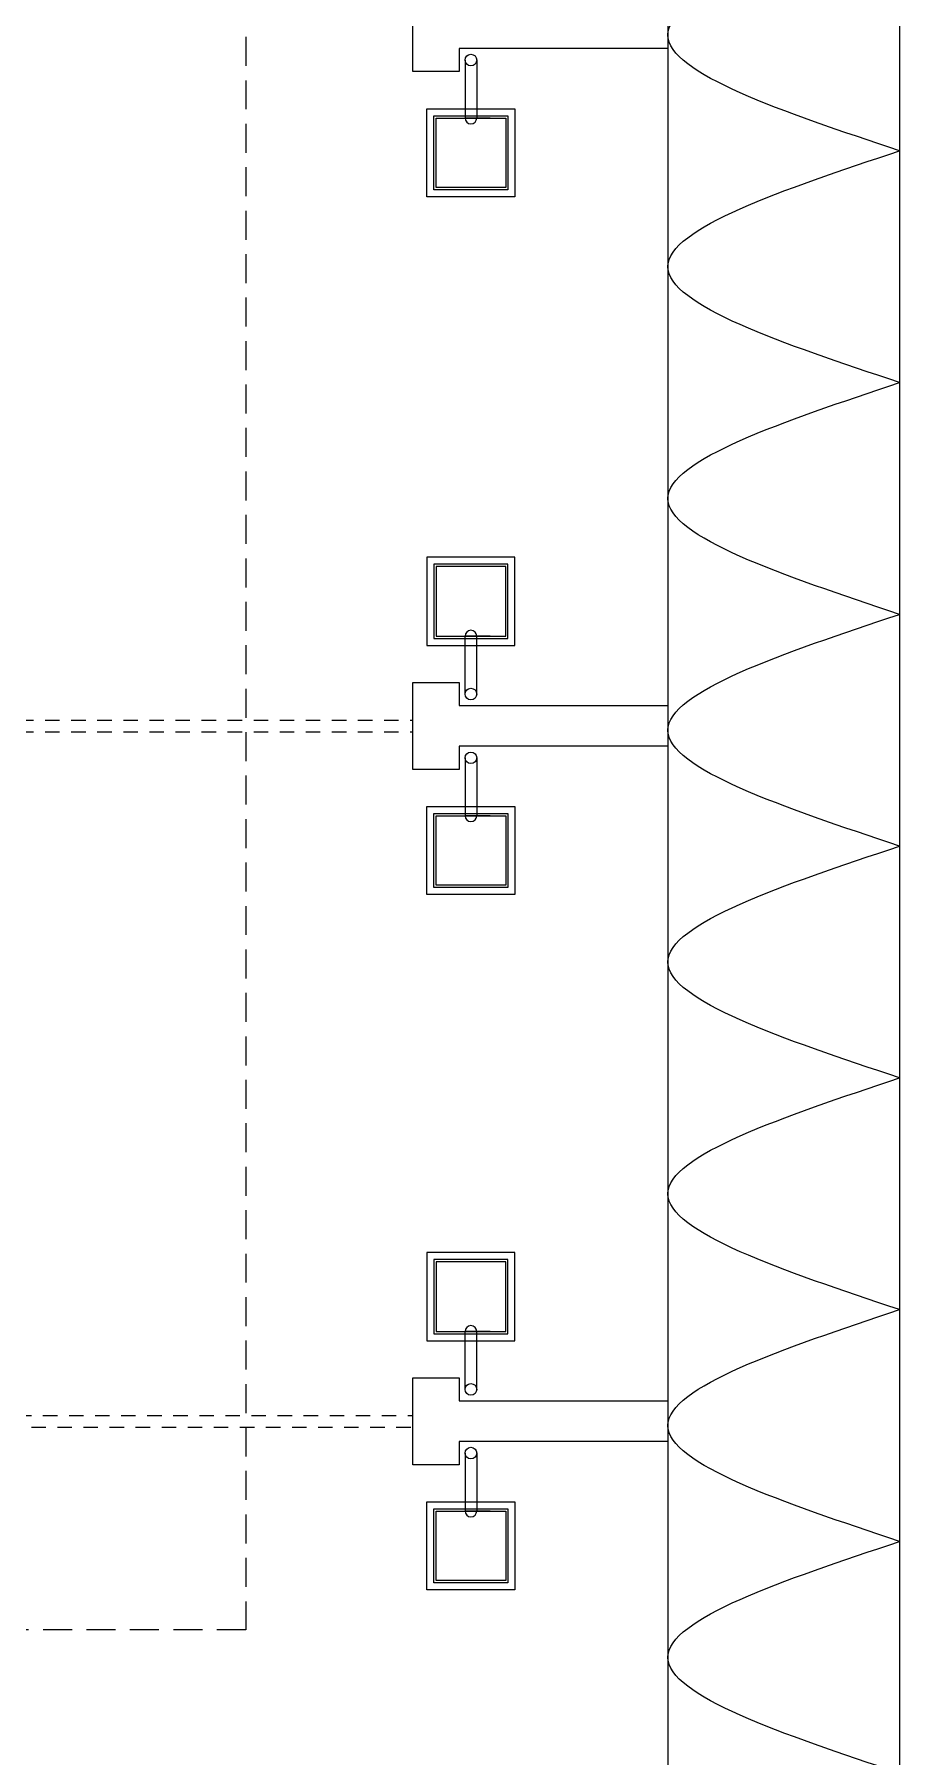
# Model space of a CAD drawing. Extents: x -1592 to 8, y 0 to 418.
# Drawn here: x -1137.06 to -1129.59, y 368.24 to 383.1 of the extents above; entities that cross this region are included whole.
import ezdxf

# ---------------------------------------------------------------- set-up
doc = ezdxf.new("R2010")
doc.units = 0
doc.header["$LTSCALE"] = 0.5
doc.header["$MEASUREMENT"] = 0
doc.linetypes.add('DASHED2', pattern=[0.375, 0.25, -0.125])
doc.layers.add('edificio', color=1, linetype='CONTINUOUS')

msp = doc.modelspace()

# ---------------------------------------------------------------- linework, layer by layer
at = {"layer": 'edificio'}
for p, q in [((-1129.589, 393.232), (-1129.589, 366.099)), ((-1131.589, 391.232), (-1131.589, 368.099))]:
    msp.add_line(p, q, dxfattribs=at)
at = {"layer": 'edificio', "color": 1, "linetype": 'DASHED2', "ltscale": 2}
for p, q in [((-1135.232, 390.957), (-1135.232, 369.336)), ((-1135.232, 369.336), (-1140.814, 369.336))]:
    msp.add_line(p, q, dxfattribs=at)
at = {"layer": 'edificio', "color": 1}
for p, q in [((-1133.339, 382.882), (-1133.339, 382.382)), ((-1133.239, 382.882), (-1133.239, 382.382)), ((-1133.122, 382.382), (-1133.339, 382.382)), ((-1133.122, 377.911), (-1133.339, 377.911)), ((-1133.339, 377.411), (-1133.339, 377.911)), ((-1133.239, 377.411), (-1133.239, 377.911)), ((-1133.339, 376.861), (-1133.339, 376.361)), ((-1133.239, 376.861), (-1133.239, 376.361)), ((-1133.122, 376.361), (-1133.339, 376.361)), ((-1133.122, 371.911), (-1133.339, 371.911)), ((-1133.339, 371.411), (-1133.339, 371.911)), ((-1133.239, 371.411), (-1133.239, 371.911)), ((-1133.339, 370.861), (-1133.339, 370.361)), ((-1133.239, 370.861), (-1133.239, 370.361)), ((-1133.122, 370.361), (-1133.339, 370.361))]:
    msp.add_line(p, q, dxfattribs=at)
at = {"layer": 'edificio', "linetype": 'DASHED2'}
for p, q in [((-1137.864, 377.186), (-1133.789, 377.186)), ((-1137.864, 377.086), (-1133.789, 377.086)), ((-1138.883, 371.086), (-1133.789, 371.086)), ((-1138.783, 371.186), (-1133.789, 371.186))]:
    msp.add_line(p, q, dxfattribs=at)
at = {"layer": 'edificio', "color": 5}
for points in [[(-1131.589, 383.332), (-1131.589, 382.982), (-1133.389, 382.982), (-1133.389, 382.782), (-1133.789, 382.782), (-1133.789, 383.532), (-1133.389, 383.532), (-1133.389, 383.332), (-1131.589, 383.332)], [(-1131.589, 377.311), (-1131.589, 376.961), (-1133.389, 376.961), (-1133.389, 376.761), (-1133.789, 376.761), (-1133.789, 377.511), (-1133.389, 377.511), (-1133.389, 377.311), (-1131.589, 377.311)], [(-1131.589, 371.311), (-1131.589, 370.961), (-1133.389, 370.961), (-1133.389, 370.761), (-1133.789, 370.761), (-1133.789, 371.511), (-1133.389, 371.511), (-1133.389, 371.311), (-1131.589, 371.311)]]:
    msp.add_lwpolyline(points, dxfattribs=at)
at = {"layer": 'edificio', "color": 1}
for points in [[(-1133.669, 382.462), (-1132.909, 382.462), (-1132.909, 381.702), (-1133.669, 381.702)], [(-1133.609, 382.402), (-1132.969, 382.402), (-1132.969, 381.762), (-1133.609, 381.762)], [(-1133.589, 382.382), (-1132.989, 382.382), (-1132.989, 381.782), (-1133.589, 381.782)], [(-1133.669, 377.831), (-1132.909, 377.831), (-1132.909, 378.591), (-1133.669, 378.591)], [(-1133.609, 377.891), (-1132.969, 377.891), (-1132.969, 378.531), (-1133.609, 378.531)], [(-1133.589, 377.911), (-1132.989, 377.911), (-1132.989, 378.511), (-1133.589, 378.511)], [(-1133.669, 376.441), (-1132.909, 376.441), (-1132.909, 375.681), (-1133.669, 375.681)], [(-1133.609, 376.381), (-1132.969, 376.381), (-1132.969, 375.741), (-1133.609, 375.741)], [(-1133.589, 376.361), (-1132.989, 376.361), (-1132.989, 375.761), (-1133.589, 375.761)], [(-1133.669, 371.831), (-1132.909, 371.831), (-1132.909, 372.591), (-1133.669, 372.591)], [(-1133.609, 371.891), (-1132.969, 371.891), (-1132.969, 372.531), (-1133.609, 372.531)], [(-1133.589, 371.911), (-1132.989, 371.911), (-1132.989, 372.511), (-1133.589, 372.511)], [(-1133.669, 370.441), (-1132.909, 370.441), (-1132.909, 369.681), (-1133.669, 369.681)], [(-1133.609, 370.381), (-1132.969, 370.381), (-1132.969, 369.741), (-1133.609, 369.741)], [(-1133.589, 370.361), (-1132.989, 370.361), (-1132.989, 369.761), (-1133.589, 369.761)]]:
    msp.add_lwpolyline(points, close=True, dxfattribs=at)
at = {"layer": 'edificio', "color": 1, "linetype": 'Continuous'}
for centre in [(-1133.289, 382.882), (-1133.289, 377.411), (-1133.289, 376.861), (-1133.289, 371.411), (-1133.289, 370.861)]:
    msp.add_circle(centre, 0.05, dxfattribs=at)
for centre, start, end in [((-1133.289, 382.382), 180, 0), ((-1133.289, 377.911), 0, 180), ((-1133.289, 376.361), 180, 0), ((-1133.289, 371.911), 0, 180), ((-1133.289, 370.361), 180, 0)]:
    msp.add_arc(centre, 0.05, start, end, dxfattribs=at)
at = {"layer": 'edificio', "color": 6}
for points in [[(-1129.589, 382.099), (-1131.589, 383.099), (-1129.589, 384.099)], [(-1129.589, 380.099), (-1131.589, 381.099), (-1129.589, 382.099)], [(-1129.589, 378.099), (-1131.589, 379.099), (-1129.589, 380.099)], [(-1129.589, 376.099), (-1131.589, 377.099), (-1129.589, 378.099)], [(-1129.589, 374.099), (-1131.589, 375.099), (-1129.589, 376.099)], [(-1129.589, 372.099), (-1131.589, 373.099), (-1129.589, 374.099)], [(-1129.589, 370.099), (-1131.589, 371.099), (-1129.589, 372.099)], [(-1129.589, 370.099), (-1131.589, 371.099), (-1129.589, 372.099)], [(-1129.589, 368.099), (-1131.589, 369.099), (-1129.589, 370.099)]]:
    msp.add_spline(points, degree=3, dxfattribs=at)

doc.saveas('drawing.dxf')
